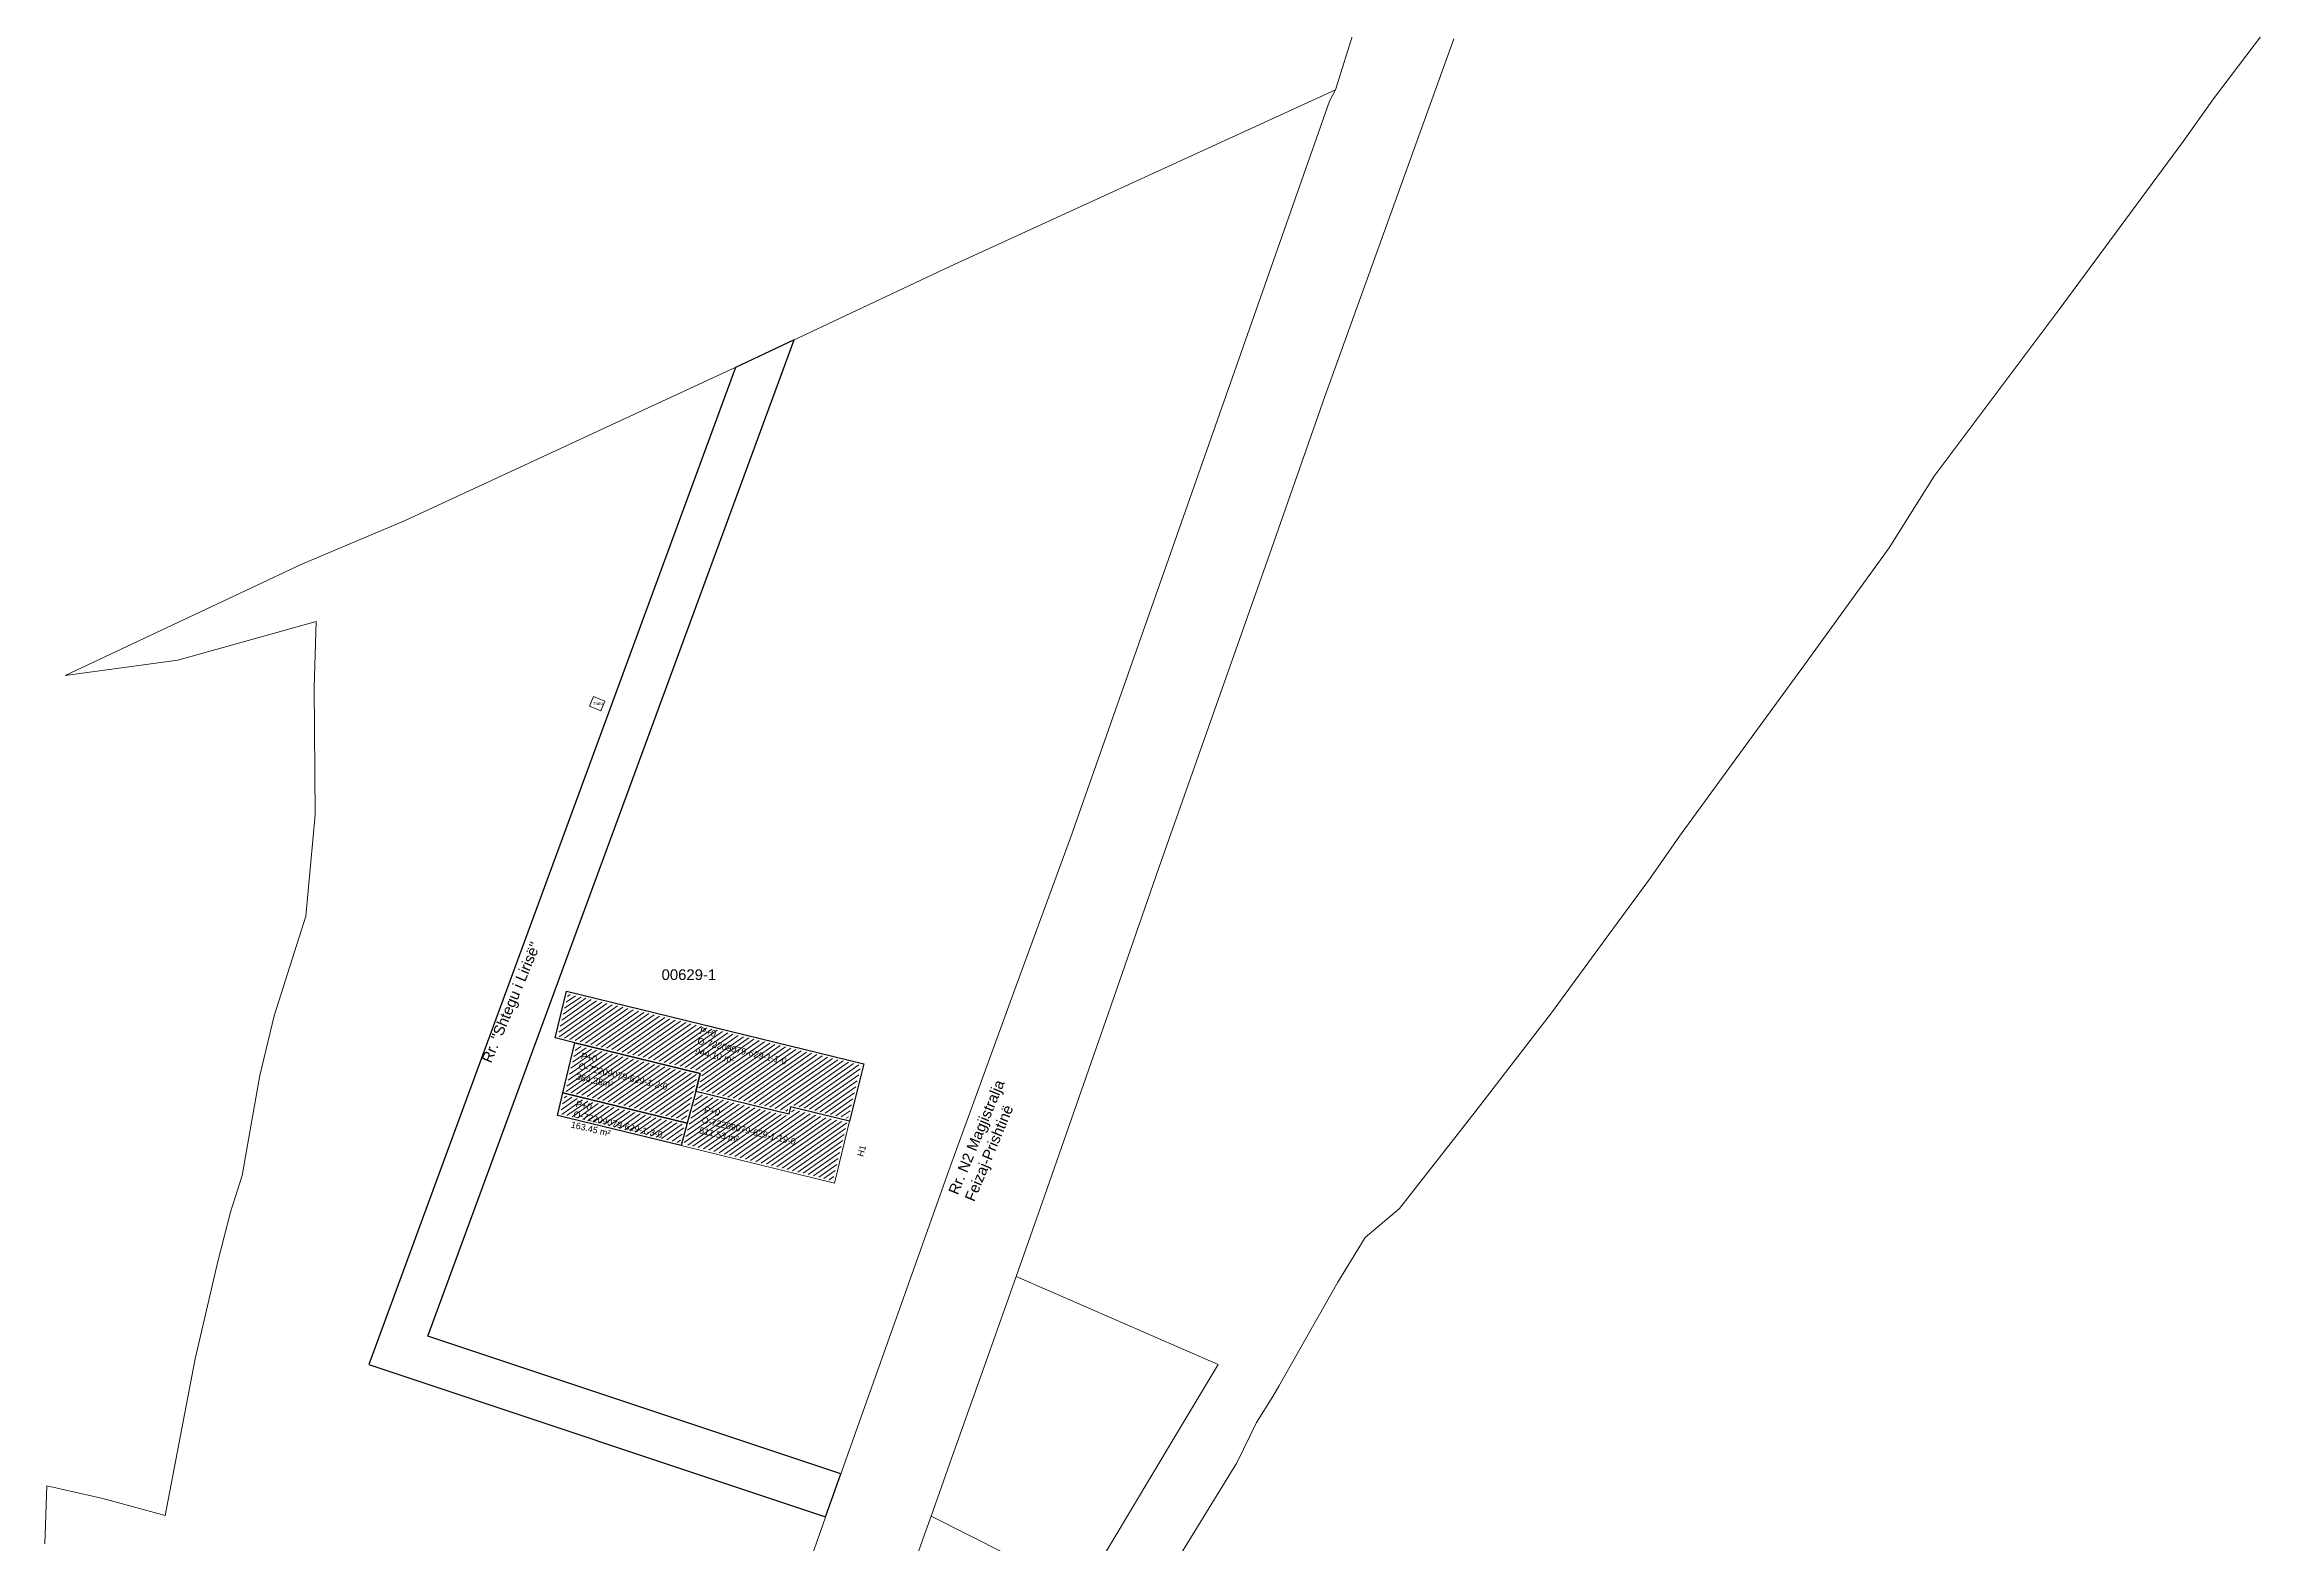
# Model space of a CAD drawing. Header units: metres. Extents: x 7513291 to 7514146, y 4700258 to 4702379.
# Drawn here: x 7513291 to 7513815, y 4700524 to 4700876 of the extents above; entities that cross this region are included whole.
import ezdxf
from ezdxf.enums import TextEntityAlignment as Align

# ---------------------------------------------------------------- set-up
doc = ezdxf.new("R2010")
doc.units = ezdxf.units.M
doc.linetypes.add('DASHED', pattern=[0.75, 0.5, -0.25])
doc.layers.get('0').update_dxf_attribs({"lineweight": 0})
for name, color, linetype in [('0-PARCEL-NUMBER-TEXT', 7, 'Continuous'), ('0-PARCELAT', 7, 'Continuous'), ('Dimenzionet', 7, 'Continuous'), ('Etazha', 7, 'Continuous')]:
    doc.layers.add(name, color=color, linetype=linetype)
for name, color, linetype, lineweight in [('emrat e rrugeve', 7, 'Continuous', 0), ('kati 0', 1, 'Continuous', 0), ('kati 1 pikat terasa para', 222, 'Continuous', 0)]:
    doc.layers.add(name, color=color, linetype=linetype, lineweight=lineweight)
doc.styles.get("Standard").update_dxf_attribs({"font": 'arial.ttf'})

# ---------------------------------------------------------------- blocks, each defined once
blk = doc.blocks.new('ACMAP_ANN_TEMPLATE_PIN-SUN')
blk.add_attdef('PIN', text='', height=2.5).set_placement((366708.21, 310584.18), align=Align.MIDDLE)

msp = doc.modelspace()

# ---------------------------------------------------------------- hatches: boundary and pattern name
at = {"layer": 'kati 0', "true_color": 0x939598}
h = msp.add_hatch(dxfattribs=at)
h.set_pattern_fill('ANSI31', color=252, scale=0.3, angle=350)
h.paths.add_polyline_path([(7513413.67, 4700653.08), (7513411.23, 4700643.11), (7513445.25, 4700634.81), (7513444.21, 4700630.58), (7513465.11, 4700625.48), (7513465.53, 4700627.17), (7513479.36, 4700623.79), (7513482.42, 4700636.31)])
h.paths.add_polyline_path([(7513465.83, 4700627.24), (7513468.45, 4700627.24), (7513468.45, 4700629.87), (7513465.83, 4700629.87)], flags=24)
h.paths.add_polyline_path([(7513457.04, 4700626.46), (7513459.66, 4700626.46), (7513459.66, 4700629.08), (7513457.04, 4700629.08)], flags=25)
h.paths.add_polyline_path([(7513443.89, 4700629.41), (7513446.51, 4700629.41), (7513446.51, 4700632.04), (7513443.89, 4700632.04)], flags=25)
h.paths.add_polyline_path([(7513444.9, 4700634.14), (7513447.51, 4700634.14), (7513447.51, 4700636.77), (7513444.9, 4700636.77)], flags=24)
h.paths.add_polyline_path([(7513415.74, 4700641.38), (7513419.35, 4700641.38), (7513419.35, 4700644.01), (7513415.74, 4700644.01)], flags=25)
h.paths.add_polyline_path([(7513442.61, 4700638.26), (7513464.26, 4700633.14), (7513466.13, 4700641.04), (7513444.48, 4700646.16)], flags=24)
h = msp.add_hatch(dxfattribs=at)
h.set_pattern_fill('ANSI31', color=252, scale=0.3, angle=350)
h.paths.add_polyline_path([(7513415.61, 4700641.01), (7513414.13, 4700634.72, -0.093356), (7513414.14, 4700634.65, -0.211877), (7513414.08, 4700634.51), (7513413.07, 4700630.21), (7513441.27, 4700623.36), (7513442.52, 4700628.05, -0.191104), (7513442.55, 4700628.19), (7513443.12, 4700630.33), (7513444.04, 4700634.07)])
h.paths.add_polyline_path([(7513440.33, 4700627.52), (7513442.95, 4700627.52), (7513442.95, 4700630.15), (7513440.33, 4700630.15)], flags=24)
h.paths.add_polyline_path([(7513435.6, 4700624.21), (7513440.97, 4700624.21), (7513440.97, 4700626.52), (7513435.6, 4700626.52)], flags=25)
h.paths.add_polyline_path([(7513435.66, 4700625.58), (7513441.9, 4700625.58), (7513441.9, 4700627.89), (7513435.66, 4700627.89)], flags=24)
h.paths.add_polyline_path([(7513414.7, 4700632.31), (7513436.34, 4700627.2), (7513438.21, 4700635.1), (7513416.56, 4700640.22)], flags=24)
h = msp.add_hatch(dxfattribs=at)
h.set_pattern_fill('ANSI31', color=252, scale=0.3, angle=350)
h.paths.add_polyline_path([(7513412.84, 4700629.24), (7513411.8, 4700624.9), (7513439.87, 4700618.08), (7513441.01, 4700622.39)])
h.paths.add_polyline_path([(7513437.99, 4700618.32), (7513440.61, 4700618.32), (7513440.61, 4700620.95), (7513437.99, 4700620.95)], flags=25)
h.paths.add_polyline_path([(7513411.9, 4700626.02), (7513414.52, 4700626.02), (7513414.52, 4700628.64), (7513411.9, 4700628.64)], flags=25)
h.paths.add_polyline_path([(7513413.42, 4700621.05), (7513435.14, 4700615.92), (7513437, 4700623.83), (7513415.29, 4700628.96)], flags=9)
at = {"layer": 'kati 0'}
h = msp.add_hatch(dxfattribs=at)
h.set_pattern_fill('ANSI31', color=256, scale=0.3, angle=350)
h.paths.add_polyline_path([(7513479.13, 4700622.82), (7513466.26, 4700625.96), (7513465.85, 4700624.27), (7513443.96, 4700629.61), (7513442.11, 4700622.63), (7513440.84, 4700617.84), (7513475.79, 4700609.26)])
h.paths.add_polyline_path([(7513466.28, 4700623.95), (7513467.72, 4700623.95), (7513467.72, 4700626.26), (7513466.28, 4700626.26)], flags=24)
h.paths.add_polyline_path([(7513442.43, 4700621.83), (7513443.86, 4700621.83), (7513443.86, 4700624.15), (7513442.43, 4700624.15)], flags=24)
h.paths.add_polyline_path([(7513441.03, 4700616.55), (7513442.47, 4700616.55), (7513442.47, 4700618.87), (7513441.03, 4700618.87)], flags=25)
h.paths.add_polyline_path([(7513443.59, 4700619.68), (7513466.37, 4700614.29), (7513468.24, 4700622.2), (7513445.46, 4700627.59)], flags=24)

# ---------------------------------------------------------------- linework, layer by layer
at = {"layer": '0-PARCELAT', "lineweight": 0}
for points in [[(7513815.23, 4700883.53), (7513799.82, 4700863.18), (7513792.67, 4700853.16), (7513763.32, 4700813.4), (7513734.22, 4700774.57), (7513723.64, 4700757.81), (7513703.78, 4700730.31), (7513692.78, 4700715.24), (7513674.45, 4700690.14), (7513667.64, 4700680.36), (7513657.89, 4700667.04), (7513644.4, 4700648.61), (7513635.76, 4700637.39), (7513626.53, 4700625.41), (7513608.76, 4700602.75), (7513600.7, 4700595.89), (7513594.33, 4700585.46), (7513580.45, 4700560.98), (7513579.07, 4700558.55), (7513575.24, 4700552.48), (7513570.6, 4700543.01), (7513554.25, 4700516.39)], [(7513455.16, 4700476.42), (7513475.45, 4700534.27), (7513503.4, 4700612.74), (7513518.92, 4700655.19), (7513531.56, 4700689.75), (7513571.05, 4700802.06), (7513592.36, 4700862.65), (7513593.77, 4700865.28), (7513598.19, 4700879.51)], [(7513476.84, 4700468.17), (7513497.3, 4700526.17), (7513498.86, 4700530.52), (7513498.86, 4700530.52), (7513534.25, 4700512.65), (7513541.12, 4700524.13), (7513555.85, 4700548.91), (7513566.18, 4700566.12), (7513518.79, 4700586.77), (7513525.45, 4700605.59), (7513540.37, 4700648.43), (7513552.31, 4700682.71), (7513578.23, 4700756.19), (7513591.25, 4700793.27), (7513621.5, 4700877.27)], [(7513621.5, 4700877.27), (7513591.25, 4700793.27), (7513578.23, 4700756.19), (7513552.31, 4700682.71), (7513540.37, 4700648.43), (7513540.37, 4700648.43), (7513525.45, 4700605.59), (7513518.79, 4700586.77), (7513512.13, 4700567.97), (7513503.73, 4700544.25), (7513498.86, 4700530.52), (7513497.3, 4700526.17), (7513476.84, 4700468.17)], [(7513290.84, 4700523.98), (7513291.36, 4700537.65), (7513304.51, 4700534.65), (7513319.1, 4700530.62), (7513326.16, 4700567.45), (7513331.48, 4700590.3), (7513334.42, 4700601.83), (7513337.21, 4700610.46), (7513339.21, 4700622.01), (7513341.29, 4700633.95), (7513344.7, 4700647.93), (7513352.1, 4700671.36), (7513354.28, 4700695.15), (7513354.11, 4700724.97), (7513354.54, 4700740.53), (7513322.1, 4700731.4), (7513295.68, 4700727.84), (7513351.18, 4700753.96), (7513375.41, 4700764.24), (7513458.3, 4700802.61), (7513503.25, 4700823.79), (7513503.25, 4700823.79), (7513593.77, 4700865.28), (7513592.36, 4700862.65), (7513571.05, 4700802.06), (7513531.56, 4700689.75), (7513518.92, 4700655.19), (7513503.4, 4700612.74), (7513475.45, 4700534.27), (7513455.16, 4700476.42)]]:
    msp.add_lwpolyline(points, dxfattribs=at)
at = {"layer": '0-PARCELAT', "flags": 128}
msp.add_lwpolyline([(7513466.74, 4700806.59), (7513458.3, 4700802.61), (7513452.96, 4700800.14), (7513366.9, 4700566.1), (7513474.06, 4700530.31), (7513475.45, 4700534.27), (7513477.64, 4700540.41), (7513380.76, 4700572.76)], close=True, dxfattribs=at)
at = {"layer": 'Dimenzionet', "flags": 128}
for points in [[(7513483.03, 4700636.67), (7513479.73, 4700623.19), (7513465.89, 4700626.57), (7513465.48, 4700624.87), (7513443.61, 4700630.21), (7513444.64, 4700634.44), (7513415.24, 4700641.61), (7513410.62, 4700642.74), (7513413.3, 4700653.69), (7513483.03, 4700636.67)], [(7513444.64, 4700634.44), (7513443.61, 4700630.21), (7513441.63, 4700622.75), (7513412.47, 4700629.84), (7513415.24, 4700641.61), (7513444.64, 4700634.44)], [(7513412.47, 4700629.84), (7513441.63, 4700622.75), (7513440.23, 4700617.48), (7513411.2, 4700624.53), (7513412.47, 4700629.84)]]:
    msp.add_lwpolyline(points, dxfattribs=at)
at = {"layer": 'Dimenzionet', "color": 6, "flags": 128}
msp.add_lwpolyline([(7513478.46, 4700616.96, 0, 0.3, 0), (7513478.92, 4700616.85, 0, 0, 0), (7513481.16, 4700616.36, 0, 0, 0)], format="xyseb", dxfattribs=at)
at = {"layer": 'kati 0', "color": 252, "true_color": 0x939598, "flags": 128}
for points, elevation in [([(7513443.61, 4700630.21), (7513465.48, 4700624.87), (7513465.89, 4700626.57), (7513479.73, 4700623.19), (7513483.03, 4700636.67), (7513413.3, 4700653.69), (7513410.62, 4700642.74), (7513444.64, 4700634.44)], 603.45), ([(7513444.64, 4700634.44), (7513415.24, 4700641.61), (7513412.46, 4700629.84), (7513441.63, 4700622.75), (7513443.61, 4700630.21)], 603.25), ([(7513441.63, 4700622.75), (7513412.46, 4700629.84), (7513411.2, 4700624.53), (7513440.23, 4700617.48)], 603.25)]:
    msp.add_lwpolyline(points, close=True, dxfattribs=dict(at, elevation=elevation))
at = {"layer": 'kati 0', "flags": 128}
msp.add_lwpolyline([(7513441.63, 4700622.75), (7513440.23, 4700617.48), (7513476.16, 4700608.65), (7513479.73, 4700623.19), (7513465.89, 4700626.57), (7513465.48, 4700624.87), (7513443.61, 4700630.21)], close=True, dxfattribs=at)
at = {"layer": 'kati 1 pikat terasa para', "flags": 128}
for points, elevation in [([(7513419.6, 4700722.86), (7513418.69, 4700720.59)], 602.43), ([(7513421.36, 4700719.54), (7513418.69, 4700720.59)], 602.43), ([(7513422.27, 4700721.81), (7513419.6, 4700722.86)], 602.44), ([(7513422.27, 4700721.81), (7513421.36, 4700719.54)], 602.43)]:
    msp.add_lwpolyline(points, dxfattribs=dict(at, elevation=elevation))

# ---------------------------------------------------------------- block references
at = {"layer": '0-PARCEL-NUMBER-TEXT'}
msp.add_blockref('ACMAP_ANN_TEMPLATE_PIN-SUN', (7146733.8, 4390073.42), dxfattribs=at).add_auto_attribs({'PIN': '00629-1'})

# ---------------------------------------------------------------- texts
at = {"layer": 'Dimenzionet', "color": 6}
msp.add_text('H1', height=1.5, rotation=75, dxfattribs=at).set_placement((7513482.93, 4700614.76))
at = {"layer": 'emrat e rrugeve', "linetype": 'DASHED', "attachment_point": 1}
for s, insert, char_height, rotation in [('Rr. "Shtegu i Lirisë"', (7513393.29, 4700637.63), 2.5, 67.4038), ('Rr. N2 Magjistralja Feizaj-Prishtinë', (7513502.81, 4700606.7), 2.5, 67.4038), ('P+0\\PO-72209079-629-1-19-0\\P511.53 m²', (7513445.81, 4700626.72), 1.5, 346.6956)]:
    msp.add_mtext_dynamic_manual_height_columns(s, width=35.5316, gutter_width=1, heights=[0], dxfattribs=dict(at, insert=insert, char_height=char_height, rotation=rotation))
at = {"layer": 'Etazha', "color": 252, "true_color": 0x939598, "char_height": 1.5, "attachment_point": 1, "rotation": 346.6956}
for s, width, insert in [('P+0\\PO-72209079-629-1-1-0\\P944.10 m²', 35.5316, (7513444.83, 4700645.29)), ('P+0\\PO-72209079-629-1-2-0\\P364.38m²', 26.2359, (7513416.91, 4700639.35)), ('P+0\\PO-72209079-629-1-3-0\\P163.45 m²', 25.281, (7513415.7, 4700628.08))]:
    msp.add_mtext_dynamic_manual_height_columns(s, width=width, gutter_width=1, heights=[0], dxfattribs=dict(at, insert=insert))
at = {"layer": 'kati 1 pikat terasa para', "insert": (7513419.51, 4700721.59), "char_height": 0.7, "attachment_point": 1}
msp.add_mtext_dynamic_manual_height_columns('Trafo', width=0.6801, gutter_width=1, heights=[0], dxfattribs=at)

doc.saveas('drawing.dxf')
